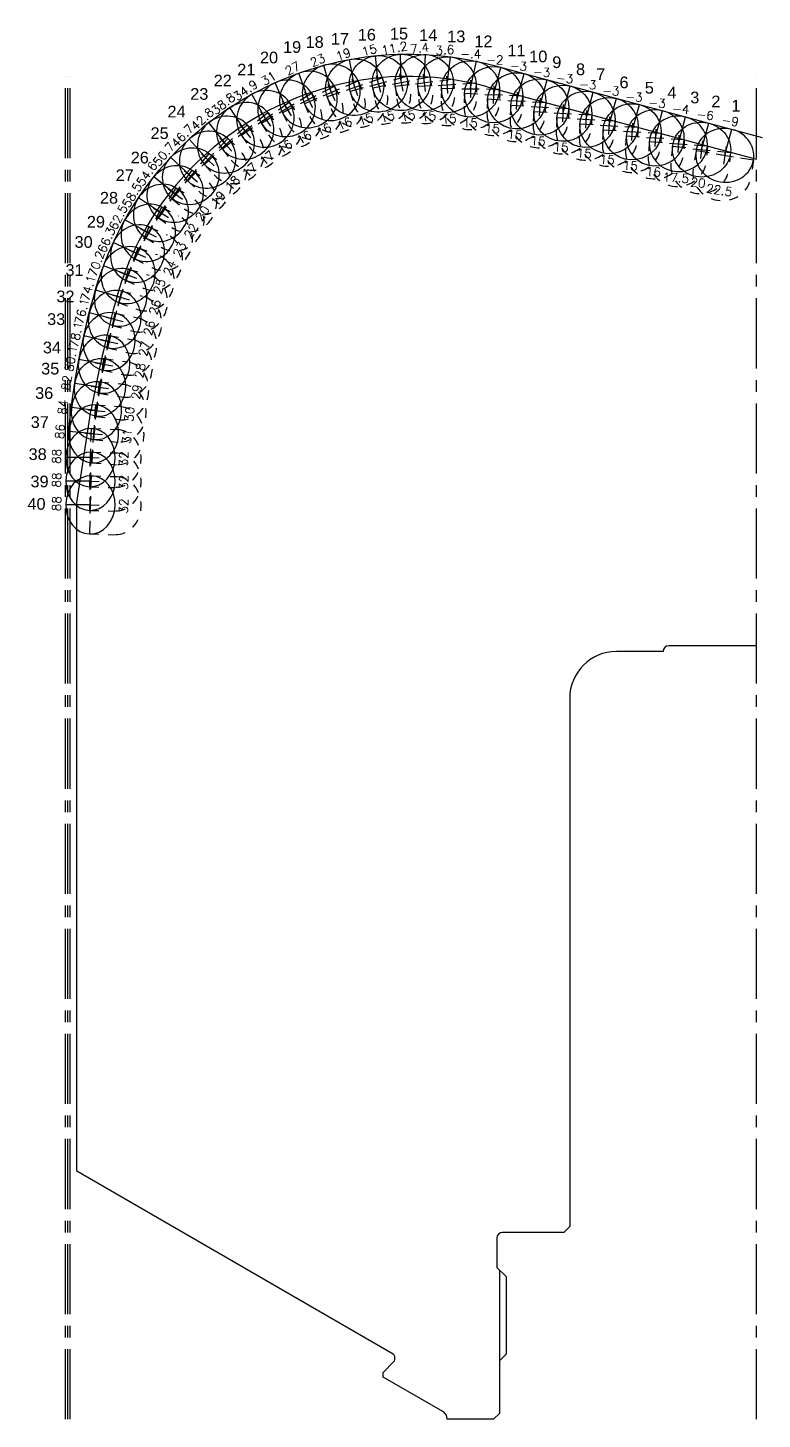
# Model space of a CAD drawing. Header units: inches. Extents: x 198.6 to 237.2, y -5.4 to 18.6.
# Drawn here: x 198.63 to 206.49, y 2.77 to 17.66 of the extents above; entities that cross this region are included whole.
import ezdxf
from ezdxf.enums import TextEntityAlignment as Align

# ---------------------------------------------------------------- set-up
doc = ezdxf.new("R2010")
doc.units = ezdxf.units.IN
doc.header["$MEASUREMENT"] = 0
doc.linetypes.add('CENTER2', pattern=[1.125, 0.75, -0.125, 0.125, -0.125])
doc.linetypes.add('HIDDEN2', pattern=[0.1875, 0.125, -0.0625])
doc.layers.get('Defpoints').update_dxf_attribs({"color": 10})
for name, color, linetype, true_color in [('Blade_1', 30, 'Continuous', 0xff7f00), ('Blade_3', 7, 'Continuous', 0x00cc00), ('Blade_5', 7, 'Continuous', 0x0066cc)]:
    doc.layers.add(name, color=color, linetype=linetype, true_color=true_color)
doc.layers.add('CLine', color=5, linetype='CENTER2')
doc.styles.add('RomanS', font='romans')
doc.styles.get("Standard").update_dxf_attribs({"font": 'arial.ttf'})

# ---------------------------------------------------------------- blocks, each defined once
blk = doc.blocks.new('CMark')
at = {"layer": 'CLine'}
for p, q in [((-0.094, 0), (0.094, 0)), ((0, 0.094), (0, -0.094))]:
    blk.add_line(p, q, dxfattribs=at)
blk = doc.blocks.new('1613@15')
for p, q in [((-0.17, 0), (-0.312, 0)), ((0.171, 0), (0.312, 0))]:
    blk.add_line(p, q)
at = {"color": 8, "linetype": 'HIDDEN2', "ltscale": 0.5}
blk.add_line((-0.312, 0), (-0.312, -0.135), dxfattribs=at)
at = {"color": 8, "linetype": 'HIDDEN2', "ltscale": 0.5, "flags": 128}
blk.add_lwpolyline([(0.312, 0), (0.312, -0.135)], dxfattribs=at)
blk.add_ellipse((0, 0), major_axis=(-0.312, 0), ratio=0.965926, start_param=-3.141592653589793, end_param=3.141592653589793)
at = {"color": 8, "linetype": 'HIDDEN2', "ltscale": 0.5}
blk.add_ellipse((0, -0.135), major_axis=(-0.312, 0), ratio=0.965926, start_param=0, end_param=3.141593, dxfattribs=at)
blk.add_blockref('CMark', (0, 0))
at = {"style": 'RomanS'}
blk.add_text('15', height=0.094, dxfattribs=at).set_placement((0, -0.364), align=Align.MIDDLE_CENTER)
blk.add_attdef('ANG', text='', height=0.094, dxfattribs=at).set_placement((0, 0.298), align=Align.BOTTOM_CENTER)
blk = doc.blocks.new('1613@16')
for p, q in [((-0.17, 0), (-0.312, 0)), ((0.171, 0), (0.312, 0))]:
    blk.add_line(p, q)
at = {"color": 8, "linetype": 'HIDDEN2', "ltscale": 0.5}
blk.add_line((-0.312, 0), (-0.312, -0.143), dxfattribs=at)
at = {"color": 8, "linetype": 'HIDDEN2', "ltscale": 0.5, "flags": 128}
blk.add_lwpolyline([(0.312, 0), (0.312, -0.143)], dxfattribs=at)
at = {"extrusion": (0, 0, -1)}
blk.add_ellipse((0, 0), major_axis=(-0.312, 0), ratio=0.961248, start_param=-3.141592653589793, end_param=3.141592653589793, dxfattribs=at)
at = {"color": 8, "linetype": 'HIDDEN2', "ltscale": 0.5}
blk.add_ellipse((0, -0.143), major_axis=(0.312, 0), ratio=0.953717, start_param=3.141593, end_param=6.283185, dxfattribs=at)
blk.add_blockref('CMark', (0, 0))
at = {"style": 'RomanS'}
blk.add_text('16', height=0.094, dxfattribs=at).set_placement((0, -0.364), align=Align.MIDDLE_CENTER)
blk.add_attdef('ANG', text='', height=0.094, dxfattribs=at).set_placement((0, 0.298), align=Align.BOTTOM_CENTER)
blk = doc.blocks.new('1613@22.5')
for p, q in [((-0.17, 0), (-0.312, 0)), ((0.171, 0), (0.312, 0))]:
    blk.add_line(p, q)
at = {"color": 8, "linetype": 'HIDDEN2', "ltscale": 0.5}
blk.add_line((-0.312, 0), (-0.312, -0.178), dxfattribs=at)
at = {"color": 8, "linetype": 'HIDDEN2', "ltscale": 0.5, "flags": 128}
blk.add_lwpolyline([(0.312, 0), (0.312, -0.178)], dxfattribs=at)
at = {"extrusion": (0, 0, -1)}
blk.add_ellipse((0, 0), major_axis=(-0.312, 0), ratio=0.92388, start_param=-3.141592653589793, end_param=3.141592653589793, dxfattribs=at)
at = {"color": 8, "linetype": 'HIDDEN2', "ltscale": 0.5}
blk.add_ellipse((0, -0.199), major_axis=(0.312, 0), ratio=0.92388, start_param=3.141593, end_param=6.283185, dxfattribs=at)
blk.add_blockref('CMark', (0, 0))
at = {"style": 'RomanS'}
blk.add_text('22.5', height=0.094, dxfattribs=at).set_placement((0, -0.377), align=Align.MIDDLE_CENTER)
blk.add_attdef('ANG', text='', height=0.094, dxfattribs=at).set_placement((0, 0.298), align=Align.BOTTOM_CENTER)
blk = doc.blocks.new('1613@20')
for p, q in [((-0.17, 0), (-0.312, 0)), ((0.171, 0), (0.312, 0))]:
    blk.add_line(p, q)
at = {"color": 8, "linetype": 'HIDDEN2', "ltscale": 0.5}
blk.add_line((-0.312, 0), (-0.312, -0.178), dxfattribs=at)
at = {"color": 8, "linetype": 'HIDDEN2', "ltscale": 0.5, "flags": 128}
blk.add_lwpolyline([(0.312, 0), (0.312, -0.178)], dxfattribs=at)
blk.add_ellipse((0, 0), major_axis=(-0.312, 0), ratio=0.939693, start_param=-3.141592653589793, end_param=3.141592653589793)
at = {"color": 8, "linetype": 'HIDDEN2', "ltscale": 0.5}
blk.add_ellipse((0, -0.178), major_axis=(-0.312, 0), ratio=0.939693, start_param=0, end_param=3.141593, dxfattribs=at)
blk.add_blockref('CMark', (0, 0))
at = {"style": 'RomanS'}
blk.add_text('20', height=0.094, dxfattribs=at).set_placement((0, -0.356), align=Align.MIDDLE_CENTER)
blk.add_attdef('ANG', text='', height=0.094, dxfattribs=at).set_placement((0, 0.298), align=Align.BOTTOM_CENTER)
blk = doc.blocks.new('1613@17.5')
for p, q in [((-0.17, 0), (-0.312, 0)), ((0.171, 0), (0.312, 0))]:
    blk.add_line(p, q)
at = {"color": 8, "linetype": 'HIDDEN2', "ltscale": 0.5}
blk.add_line((-0.312, 0), (-0.312, -0.159), dxfattribs=at)
at = {"color": 8, "linetype": 'HIDDEN2', "ltscale": 0.5, "flags": 128}
blk.add_lwpolyline([(0.312, 0), (0.312, -0.159)], dxfattribs=at)
at = {"extrusion": (0, 0, -1)}
blk.add_ellipse((0, 0), major_axis=(-0.312, 0), ratio=0.953717, start_param=-3.141592653589793, end_param=3.141592653589793, dxfattribs=at)
at = {"color": 8, "linetype": 'HIDDEN2', "ltscale": 0.5}
blk.add_ellipse((0, -0.159), major_axis=(0.312, 0), ratio=0.953717, start_param=3.141593, end_param=6.283185, dxfattribs=at)
blk.add_blockref('CMark', (0, 0))
at = {"style": 'RomanS'}
blk.add_text('17.5', height=0.094, dxfattribs=at).set_placement((0, -0.364), align=Align.MIDDLE_CENTER)
blk.add_attdef('ANG', text='', height=0.094, dxfattribs=at).set_placement((0, 0.298), align=Align.BOTTOM_CENTER)
blk = doc.blocks.new('1613@17')
for p, q in [((-0.17, 0), (-0.313, 0)), ((0.171, 0), (0.312, 0))]:
    blk.add_line(p, q)
at = {"color": 8, "linetype": 'HIDDEN2', "ltscale": 0.5}
blk.add_line((-0.313, 0), (-0.313, -0.152), dxfattribs=at)
at = {"color": 8, "linetype": 'HIDDEN2', "ltscale": 0.5, "flags": 128}
blk.add_lwpolyline([(0.312, 0), (0.312, -0.152)], dxfattribs=at)
blk.add_ellipse((0, 0), major_axis=(-0.312, 0), ratio=0.95632, start_param=3.141593, end_param=9.424778)
at = {"color": 8, "linetype": 'HIDDEN2', "ltscale": 0.5}
blk.add_ellipse((0, -0.152), major_axis=(-0.312, 0), ratio=0.95632, start_param=0, end_param=3.141593, dxfattribs=at)
blk.add_blockref('CMark', (0, 0))
at = {"style": 'RomanS'}
blk.add_text('17', height=0.094, dxfattribs=at).set_placement((0.001, -0.373), align=Align.MIDDLE_CENTER)
blk.add_attdef('ANG', text='', height=0.094, dxfattribs=at).set_placement((0, 0.298), align=Align.BOTTOM_CENTER)
blk = doc.blocks.new('1613@18')
for p, q in [((-0.17, 0), (-0.312, 0)), ((0.171, 0), (0.312, 0))]:
    blk.add_line(p, q)
at = {"color": 8, "linetype": 'HIDDEN2', "ltscale": 0.5}
blk.add_line((-0.312, 0), (-0.312, -0.159), dxfattribs=at)
at = {"color": 8, "linetype": 'HIDDEN2', "ltscale": 0.5, "flags": 128}
blk.add_lwpolyline([(0.312, 0), (0.312, -0.159)], dxfattribs=at)
at = {"extrusion": (0, 0, -1)}
blk.add_ellipse((0, 0), major_axis=(-0.312, 0), ratio=0.95104, start_param=-3.141592653589793, end_param=3.141592653589793, dxfattribs=at)
at = {"color": 8, "linetype": 'HIDDEN2', "ltscale": 0.5}
blk.add_ellipse((0, -0.161), major_axis=(0.312, 0), ratio=0.953717, start_param=3.141593, end_param=6.283185, dxfattribs=at)
blk.add_blockref('CMark', (0, 0))
at = {"style": 'RomanS'}
blk.add_text('18', height=0.094, dxfattribs=at).set_placement((0, -0.364), align=Align.MIDDLE_CENTER)
blk.add_attdef('ANG', text='', height=0.094, dxfattribs=at).set_placement((0, 0.298), align=Align.BOTTOM_CENTER)
blk = doc.blocks.new('1613@19')
for p, q in [((-0.17, 0), (-0.313, 0)), ((0.171, 0), (0.312, 0))]:
    blk.add_line(p, q)
at = {"color": 8, "linetype": 'HIDDEN2', "ltscale": 0.5}
blk.add_line((-0.313, 0), (-0.313, -0.169), dxfattribs=at)
at = {"color": 8, "linetype": 'HIDDEN2', "ltscale": 0.5, "flags": 128}
blk.add_lwpolyline([(0.312, 0), (0.312, -0.169)], dxfattribs=at)
at = {"extrusion": (0, 0, -1)}
blk.add_ellipse((0, 0), major_axis=(-0.312, 0), ratio=0.945519, start_param=3.141593, end_param=9.424778, dxfattribs=at)
at = {"color": 8, "linetype": 'HIDDEN2', "ltscale": 0.5}
blk.add_ellipse((0, -0.169), major_axis=(0.312, 0), ratio=0.945519, start_param=3.141593, end_param=6.283185, dxfattribs=at)
blk.add_blockref('CMark', (0, 0))
at = {"style": 'RomanS'}
blk.add_text('19', height=0.094, dxfattribs=at).set_placement((0, -0.379), align=Align.MIDDLE_CENTER)
blk.add_attdef('ANG', text='', height=0.094, dxfattribs=at).set_placement((0, 0.298), align=Align.BOTTOM_CENTER)
blk = doc.blocks.new('1613@22')
for p, q in [((-0.17, 0), (-0.313, 0)), ((0.171, 0), (0.312, 0))]:
    blk.add_line(p, q)
at = {"color": 8, "linetype": 'HIDDEN2', "ltscale": 0.5}
blk.add_line((-0.313, 0), (-0.313, -0.195), dxfattribs=at)
at = {"color": 8, "linetype": 'HIDDEN2', "ltscale": 0.5, "flags": 128}
blk.add_lwpolyline([(0.312, 0), (0.312, -0.195)], dxfattribs=at)
blk.add_ellipse((0, 0), major_axis=(-0.312, 0), ratio=0.927168, start_param=3.141593, end_param=9.424778)
at = {"color": 8, "linetype": 'HIDDEN2', "ltscale": 0.5}
blk.add_ellipse((0, -0.195), major_axis=(-0.312, 0), ratio=0.927168, start_param=0, end_param=3.141593, dxfattribs=at)
blk.add_blockref('CMark', (0, 0))
at = {"style": 'RomanS'}
blk.add_text('22', height=0.094, dxfattribs=at).set_placement((0.003, -0.376), align=Align.MIDDLE_CENTER)
blk.add_attdef('ANG', text='', height=0.094, dxfattribs=at).set_placement((0, 0.287), align=Align.BOTTOM_CENTER)
blk = doc.blocks.new('1613@23')
for p, q in [((-0.17, 0), (-0.313, 0)), ((0.171, 0), (0.312, 0))]:
    blk.add_line(p, q)
at = {"color": 8, "linetype": 'HIDDEN2', "ltscale": 0.5}
blk.add_line((-0.313, 0), (-0.313, -0.203), dxfattribs=at)
at = {"color": 8, "linetype": 'HIDDEN2', "ltscale": 0.5, "flags": 128}
blk.add_lwpolyline([(0.312, 0), (0.312, -0.203)], dxfattribs=at)
blk.add_ellipse((0, 0), major_axis=(-0.312, 0), ratio=0.920512, start_param=3.141593, end_param=9.424778)
at = {"color": 8, "linetype": 'HIDDEN2', "ltscale": 0.5}
blk.add_ellipse((0, -0.203), major_axis=(-0.312, 0), ratio=0.920512, start_param=0, end_param=3.141593, dxfattribs=at)
blk.add_blockref('CMark', (0, 0))
at = {"style": 'RomanS'}
blk.add_text('23', height=0.094, dxfattribs=at).set_placement((-0.001, -0.379), align=Align.MIDDLE_CENTER)
blk.add_attdef('ANG', text='', height=0.094, dxfattribs=at).set_placement((0, 0.287), align=Align.BOTTOM_CENTER)
blk = doc.blocks.new('1613@24')
for p, q in [((-0.17, 0), (-0.313, 0)), ((0.171, 0), (0.312, 0))]:
    blk.add_line(p, q)
at = {"color": 8, "linetype": 'HIDDEN2', "ltscale": 0.5}
blk.add_line((-0.313, 0), (-0.313, -0.212), dxfattribs=at)
at = {"color": 8, "linetype": 'HIDDEN2', "ltscale": 0.5, "flags": 128}
blk.add_lwpolyline([(0.312, 0), (0.312, -0.212)], dxfattribs=at)
blk.add_ellipse((0, 0), major_axis=(-0.312, 0), ratio=0.913536, start_param=3.141593, end_param=9.424778)
at = {"color": 8, "linetype": 'HIDDEN2', "ltscale": 0.5}
blk.add_ellipse((0, -0.212), major_axis=(-0.312, 0), ratio=0.910656, start_param=0, end_param=3.141593, dxfattribs=at)
blk.add_blockref('CMark', (0, 0))
at = {"style": 'RomanS'}
blk.add_text('24', height=0.094, dxfattribs=at).set_placement((0, -0.376), align=Align.MIDDLE_CENTER)
blk.add_attdef('ANG', text='', height=0.094, dxfattribs=at).set_placement((0, 0.287), align=Align.BOTTOM_CENTER)
blk = doc.blocks.new('1613@25')
for p, q in [((-0.17, 0), (-0.312, 0)), ((0.171, 0), (0.312, 0))]:
    blk.add_line(p, q)
at = {"color": 8, "linetype": 'HIDDEN2', "ltscale": 0.5}
blk.add_line((-0.312, 0), (-0.312, -0.22), dxfattribs=at)
at = {"color": 8, "linetype": 'HIDDEN2', "ltscale": 0.5, "flags": 128}
blk.add_lwpolyline([(0.312, 0), (0.312, -0.22)], dxfattribs=at)
blk.add_ellipse((0, 0), major_axis=(-0.312, 0), ratio=0.906308, start_param=-3.141592653589793, end_param=3.141592653589793)
at = {"color": 8, "linetype": 'HIDDEN2', "ltscale": 0.5}
blk.add_ellipse((0, -0.22), major_axis=(-0.312, 0), ratio=0.906308, start_param=0, end_param=3.141593, dxfattribs=at)
blk.add_blockref('CMark', (0, 0))
at = {"style": 'RomanS'}
blk.add_text('25', height=0.094, dxfattribs=at).set_placement((0, -0.356), align=Align.MIDDLE_CENTER)
blk.add_attdef('ANG', text='', height=0.094, dxfattribs=at).set_placement((0, 0.287), align=Align.BOTTOM_CENTER)
blk = doc.blocks.new('1613@26')
for p, q in [((-0.17, 0), (-0.313, 0)), ((0.171, 0), (0.312, 0))]:
    blk.add_line(p, q)
at = {"color": 8, "linetype": 'HIDDEN2', "ltscale": 0.5}
blk.add_line((-0.313, 0), (-0.313, -0.228), dxfattribs=at)
at = {"color": 8, "linetype": 'HIDDEN2', "ltscale": 0.5, "flags": 128}
blk.add_lwpolyline([(0.312, 0), (0.312, -0.228)], dxfattribs=at)
blk.add_ellipse((0, 0), major_axis=(-0.312, 0), ratio=0.898784, start_param=3.141593, end_param=9.424778)
at = {"color": 8, "linetype": 'HIDDEN2', "ltscale": 0.5}
blk.add_ellipse((0, -0.228), major_axis=(-0.312, 0), ratio=0.898784, start_param=0, end_param=3.141593, dxfattribs=at)
blk.add_blockref('CMark', (0, 0))
at = {"style": 'RomanS'}
blk.add_text('26', height=0.094, dxfattribs=at).set_placement((0, -0.381), align=Align.MIDDLE_CENTER)
blk.add_attdef('ANG', text='', height=0.094, dxfattribs=at).set_placement((0, 0.287), align=Align.BOTTOM_CENTER)
blk = doc.blocks.new('1613@27')
for p, q in [((-0.17, 0), (-0.313, 0)), ((0.171, 0), (0.312, 0))]:
    blk.add_line(p, q)
at = {"color": 8, "linetype": 'HIDDEN2', "ltscale": 0.5}
blk.add_line((-0.313, 0), (-0.313, -0.236), dxfattribs=at)
at = {"color": 8, "linetype": 'HIDDEN2', "ltscale": 0.5, "flags": 128}
blk.add_lwpolyline([(0.312, 0), (0.312, -0.236)], dxfattribs=at)
blk.add_ellipse((0, 0), major_axis=(-0.312, 0), ratio=0.891008, start_param=3.141593, end_param=9.424778)
at = {"color": 8, "linetype": 'HIDDEN2', "ltscale": 0.5}
blk.add_ellipse((0, -0.236), major_axis=(-0.312, 0), ratio=0.891008, start_param=0, end_param=3.141593, dxfattribs=at)
blk.add_blockref('CMark', (0, 0))
at = {"style": 'RomanS'}
blk.add_text('27', height=0.094, dxfattribs=at).set_placement((0.003, -0.384), align=Align.MIDDLE_CENTER)
blk.add_attdef('ANG', text='', height=0.094, dxfattribs=at).set_placement((0, 0.287), align=Align.BOTTOM_CENTER)
blk = doc.blocks.new('1613@28')
for p, q in [((-0.17, 0), (-0.313, 0)), ((0.171, 0), (0.312, 0))]:
    blk.add_line(p, q)
at = {"color": 8, "linetype": 'HIDDEN2', "ltscale": 0.5}
blk.add_line((-0.313, 0), (-0.313, -0.244), dxfattribs=at)
at = {"color": 8, "linetype": 'HIDDEN2', "ltscale": 0.5, "flags": 128}
blk.add_lwpolyline([(0.312, 0), (0.312, -0.244)], dxfattribs=at)
blk.add_ellipse((0, 0), major_axis=(-0.312, 0), ratio=0.882944, start_param=3.141593, end_param=9.424778)
at = {"color": 8, "linetype": 'HIDDEN2', "ltscale": 0.5}
blk.add_ellipse((0, -0.244), major_axis=(-0.312, 0), ratio=0.882944, start_param=0, end_param=3.141593, dxfattribs=at)
blk.add_blockref('CMark', (0, 0))
at = {"style": 'RomanS'}
blk.add_text('28', height=0.094, dxfattribs=at).set_placement((0, -0.389), align=Align.MIDDLE_CENTER)
blk.add_attdef('ANG', text='', height=0.094, dxfattribs=at).set_placement((0, 0.287), align=Align.BOTTOM_CENTER)
blk = doc.blocks.new('1613@29')
for p, q in [((-0.17, 0), (-0.313, 0)), ((0.171, 0), (0.312, 0))]:
    blk.add_line(p, q)
at = {"color": 8, "linetype": 'HIDDEN2', "ltscale": 0.5}
blk.add_line((-0.313, 0), (-0.313, -0.252), dxfattribs=at)
at = {"color": 8, "linetype": 'HIDDEN2', "ltscale": 0.5, "flags": 128}
blk.add_lwpolyline([(0.312, 0), (0.312, -0.252)], dxfattribs=at)
blk.add_ellipse((0, 0), major_axis=(-0.312, 0), ratio=0.874624, start_param=3.141593, end_param=9.424778)
at = {"color": 8, "linetype": 'HIDDEN2', "ltscale": 0.5}
blk.add_ellipse((0, -0.252), major_axis=(-0.312, 0), ratio=0.874624, start_param=0, end_param=3.141593, dxfattribs=at)
blk.add_blockref('CMark', (0, 0))
at = {"style": 'RomanS'}
blk.add_text('29', height=0.094, dxfattribs=at).set_placement((0.006, -0.395), align=Align.MIDDLE_CENTER)
blk.add_attdef('ANG', text='', height=0.094, dxfattribs=at).set_placement((0, 0.287), align=Align.BOTTOM_CENTER)
blk = doc.blocks.new('1613@30')
for p, q in [((-0.17, 0), (-0.312, 0)), ((0.171, 0), (0.312, 0))]:
    blk.add_line(p, q)
at = {"color": 8, "linetype": 'HIDDEN2', "ltscale": 0.5}
blk.add_line((-0.312, 0), (-0.312, -0.26), dxfattribs=at)
at = {"color": 8, "linetype": 'HIDDEN2', "ltscale": 0.5, "flags": 128}
blk.add_lwpolyline([(0.312, 0), (0.312, -0.26)], dxfattribs=at)
at = {"extrusion": (0, 0, -1)}
blk.add_ellipse((0, 0), major_axis=(-0.312, 0), ratio=0.866025, start_param=-3.141592653589793, end_param=3.141592653589793, dxfattribs=at)
at = {"color": 8, "linetype": 'HIDDEN2', "ltscale": 0.5, "extrusion": (0, 0, -1)}
blk.add_ellipse((0, -0.26), major_axis=(-0.312, 0), ratio=0.866025, start_param=3.068877, end_param=6.355901, dxfattribs=at)
blk.add_blockref('CMark', (0, 0))
at = {"style": 'RomanS'}
blk.add_text('30', height=0.094, dxfattribs=at).set_placement((0, -0.356), align=Align.MIDDLE_CENTER)
blk.add_attdef('ANG', text='', height=0.094, dxfattribs=at).set_placement((0, 0.287), align=Align.BOTTOM_CENTER)
blk = doc.blocks.new('1613@31')
for p, q in [((-0.17, 0), (-0.312, 0)), ((0.171, 0), (0.312, 0))]:
    blk.add_line(p, q)
at = {"color": 8, "linetype": 'HIDDEN2', "ltscale": 0.5}
blk.add_line((-0.312, 0), (-0.312, -0.268), dxfattribs=at)
at = {"color": 8, "linetype": 'HIDDEN2', "ltscale": 0.5, "flags": 128}
blk.add_lwpolyline([(0.312, 0), (0.312, -0.268)], dxfattribs=at)
at = {"extrusion": (0, 0, -1)}
blk.add_ellipse((0, 0), major_axis=(-0.312, 0), ratio=0.85728, start_param=3.141593, end_param=9.424778, dxfattribs=at)
at = {"color": 8, "linetype": 'HIDDEN2', "ltscale": 0.5, "extrusion": (0, 0, -1)}
blk.add_ellipse((0, -0.268), major_axis=(-0.312, 0), ratio=0.85728, start_param=3.141593, end_param=6.283185, dxfattribs=at)
blk.add_blockref('CMark', (0, 0))
at = {"style": 'RomanS'}
blk.add_text('31', height=0.094, dxfattribs=at).set_placement((0, -0.356), align=Align.MIDDLE_CENTER)
blk.add_attdef('ANG', text='', height=0.094, dxfattribs=at).set_placement((0, 0.287), align=Align.BOTTOM_CENTER)
blk = doc.blocks.new('1613@32')
for p, q in [((-0.17, 0), (-0.312, 0)), ((0.171, 0), (0.312, 0))]:
    blk.add_line(p, q)
at = {"color": 8, "linetype": 'HIDDEN2', "ltscale": 0.5}
blk.add_line((-0.312, 0), (-0.312, -0.276), dxfattribs=at)
at = {"color": 8, "linetype": 'HIDDEN2', "ltscale": 0.5, "flags": 128}
blk.add_lwpolyline([(0.312, 0), (0.312, -0.276)], dxfattribs=at)
at = {"extrusion": (0, 0, -1)}
blk.add_ellipse((0, 0), major_axis=(-0.312, 0), ratio=0.848, start_param=3.141593, end_param=9.424778, dxfattribs=at)
at = {"color": 8, "linetype": 'HIDDEN2', "ltscale": 0.5, "extrusion": (0, 0, -1)}
blk.add_ellipse((0, -0.276), major_axis=(-0.312, 0), ratio=0.848, start_param=3.141593, end_param=6.283185, dxfattribs=at)
blk.add_blockref('CMark', (0, 0))
at = {"style": 'RomanS'}
blk.add_text('32', height=0.094, dxfattribs=at).set_placement((0, -0.356), align=Align.MIDDLE_CENTER)
blk.add_attdef('ANG', text='', height=0.094, dxfattribs=at).set_placement((0, 0.287), align=Align.BOTTOM_CENTER)

msp = doc.modelspace()

# ---------------------------------------------------------------- linework, layer by layer
for p, q in [((202.12739, 17.03592), (202.07421, 17.32495)), ((202.38205, 17.07246), (202.35231, 17.36462)), ((202.62765, 17.08795), (202.62048, 17.38152)), ((202.87371, 17.08448), (202.88908, 17.37773)), ((203.11877, 17.06207), (203.15674, 17.35327)), ((203.37121, 17.0192), (203.43228, 17.30606)), ((201.63088, 16.90259), (201.53207, 17.17928)), ((201.87643, 16.97935), (201.8002, 17.26304)), ((203.61953, 16.95676), (203.69553, 17.24041)), ((203.86683, 16.8905), (203.94283, 17.17414)), ((201.39598, 16.80796), (201.27553, 17.07603)), ((203.5468, 17.03241), (206.43257, 16.25917)), ((204.11413, 16.82423), (204.19013, 17.10788)), ((204.36142, 16.75797), (204.43743, 17.04162)), ((201.16932, 16.69501), (201.02797, 16.95278)), ((204.60872, 16.69171), (204.68472, 16.97535)), ((204.85602, 16.62544), (204.93202, 16.90909)), ((205.10332, 16.55918), (205.17932, 16.84283)), ((200.95233, 16.56445), (200.79095, 16.81032)), ((205.35062, 16.49292), (205.42662, 16.77656)), ((205.59791, 16.42665), (205.67392, 16.7103)), ((200.74404, 16.42013), (200.56596, 16.64954)), ((205.84521, 16.36039), (205.92121, 16.64404)), ((206.09521, 16.3042), (206.16851, 16.57777)), ((200.54886, 16.25821), (200.3544, 16.47145)), ((200.36696, 16.08129), (200.15761, 16.27716)), ((200.19952, 15.89042), (199.97683, 16.0679)), ((200.04764, 15.68677), (199.81318, 15.84497)), ((199.91224, 15.47162), (199.66771, 15.6098)), ((199.79562, 15.24934), (199.54285, 15.36714)), ((199.69435, 15.01935), (199.43733, 15.11547)), ((199.61484, 14.78079), (199.35181, 14.85633)), ((199.54708, 14.54524), (199.28574, 14.61271)), ((199.48675, 14.30682), (199.22609, 14.36521)), ((199.43313, 14.06408), (199.17396, 14.11332)), ((199.38657, 13.81614), (199.12951, 13.85621)), ((199.35094, 13.56638), (199.0936, 13.59782)), ((199.15132, 12.58066), (199.30757, 13.58066)), ((199.34185, 13.31608), (199.06644, 13.3406)), ((199.29679, 13.06298), (199.03257, 13.06298)), ((199.29643, 12.80987), (199.03257, 12.80987)), ((199.29607, 12.55677), (199.03257, 12.55677)), ((199.15132, 5.42225), (199.15132, 12.58066)), ((206.43257, 11.04916), (205.49507, 11.04916)), ((205.43257, 10.98666), (204.93257, 10.98666)), ((204.43257, 10.48666), (204.43257, 4.83066)), ((202.54195, 3.46468), (199.15132, 5.42225)), ((204.37007, 4.76816), (203.71382, 4.76816)), ((204.43257, 4.83066), (204.37007, 4.76816)), ((203.65132, 4.70566), (203.65132, 4.39316)), ((203.65132, 4.39316), (203.75022, 4.29426)), ((203.68257, 3.39566), (203.68257, 4.36191)), ((203.75022, 4.29426), (203.75022, 3.46331)), ((202.55757, 3.4061), (202.55757, 3.43761)), ((203.75022, 3.46331), (203.68007, 3.39316)), ((202.43257, 3.26816), (202.54842, 3.384)), ((203.68007, 3.39316), (203.68007, 2.83066)), ((202.43257, 3.21921), (202.43257, 3.26816)), ((203.0732, 2.84935), (202.43257, 3.21921)), ((203.68007, 2.83066), (203.61757, 2.76816)), ((203.61757, 2.76816), (203.12007, 2.76816))]:
    msp.add_line(p, q)
for centre, radius, start, end in [((202.70564, 13.89316), 3.25, 75, 165.341329), ((215.2825, 10.60337), 16.25, 165.341329, 169.442782), ((205.49507, 10.98666), 0.0625, 90, 180), ((204.93257, 10.48666), 0.5, 90, 180), ((203.71382, 4.70566), 0.0625, 90, 180), ((202.52632, 3.43761), 0.03125, 0, 60), ((202.52632, 3.4061), 0.03125, 315, 0), ((203.02632, 2.76816), 0.09375, 0, 60)]:
    msp.add_arc(centre, radius, start, end)
at = {"layer": 'CLine'}
for p, q in [((199.03257, 2.76816), (199.03257, 17.14316)), ((199.05757, 2.76816), (199.05757, 17.14316)), ((199.08007, 2.76816), (199.08007, 17.14316)), ((206.43257, 2.76816), (206.43257, 17.14316))]:
    msp.add_line(p, q, dxfattribs=at)
at = {"layer": 'Defpoints'}
msp.add_lwpolyline([(199.05757, 13.23253, -0.04981731), (199.32982, 14.77618, -0.4159595), (203.60877, 17.26366), (206.49453, 16.49042)], format="xyb", dxfattribs=at)

# ---------------------------------------------------------------- block references
at = {"layer": 'Blade_1'}
for name, p, rotation, values in [('1613@15', (202.3829, 17.06406), 15, {'ANG': '15'}), ('1613@15', (203.11767, 17.05359), 3.600000000000001, {'ANG': '3.6'}), ('1613@16', (201.63316, 16.89622), 27, {'ANG': '27'}), ('1613@15', (203.86459, 16.88215), 357, {'ANG': '-3'}), ('1613@17', (200.955, 16.56038), 38.8, {'ANG': '38.8'}), ('1613@15', (204.60649, 16.68336), 357, {'ANG': '-3'}), ('1613@16', (205.34874, 16.48593), 357, {'ANG': '-3'}), ('1613@22.5', (206.09373, 16.29868), 351, {'ANG': '-9'}), ('1613@19', (200.37343, 16.07524), 50.7, {'ANG': '50.7'}), ('1613@23', (199.91817, 15.46827), 62.50000000000001, {'ANG': '62.5'}), ('1613@26', (199.62177, 14.7788), 74.1, {'ANG': '74.1'}), ('1613@28', (199.44504, 14.06182), 80.1, {'ANG': '80.1'}), ('1613@31', (199.3333, 13.31685), 86.00000000000001, {'ANG': '86'}), ('1613@32', (199.29764, 12.55677), 87.99999999999999, {'ANG': '88'})]:
    msp.add_blockref(name, p, dxfattribs=dict(at, rotation=rotation)).add_auto_attribs(values)
at = {"layer": 'Blade_3'}
for name, p, rotation, values in [('1613@15', (202.62785, 17.07946), 11.2, {'ANG': '11.2'}), ('1613@15', (203.36934, 17.01042), 359.6, {'ANG': '-.4'}), ('1613@16', (201.87821, 16.97272), 23, {'ANG': '23'}), ('1613@15', (204.11189, 16.81589), 357, {'ANG': '-3'}), ('1613@16', (201.17246, 16.68928), 34.89999999999999, {'ANG': '34.9'}), ('1613@15', (204.85378, 16.6171), 357, {'ANG': '-3'}), ('1613@17.5', (205.59665, 16.42194), 356, {'ANG': '-4'}), ('1613@18', (200.55472, 16.25179), 46.7, {'ANG': '46.7'}), ('1613@22', (200.05339, 15.68288), 58.5, {'ANG': '58.5'}), ('1613@25', (199.70261, 15.01626), 70.2, {'ANG': '70.2'}), ('1613@27', (199.4978, 14.30434), 78.10000000000001, {'ANG': '78.1'}), ('1613@30', (199.36224, 13.565), 84, {'ANG': '84'}), ('1613@32', (199.29764, 12.80987), 87.99999999999999, {'ANG': '88'})]:
    msp.add_blockref(name, p, dxfattribs=dict(at, rotation=rotation)).add_auto_attribs(values)
at = {"layer": 'Blade_5'}
for name, p, rotation, values in [('1613@15', (202.12887, 17.02786), 19, {'ANG': '19'}), ('1613@15', (202.87326, 17.07596), 7.400000000000001, {'ANG': '7.4'}), ('1613@15', (203.61727, 16.94835), 358, {'ANG': '-2'}), ('1613@16', (201.39871, 16.80188), 30.99999999999999, {'ANG': '31'}), ('1613@15', (204.35919, 16.74963), 357, {'ANG': '-3'}), ('1613@17', (200.74927, 16.41339), 42.8, {'ANG': '42.8'}), ('1613@15', (205.10108, 16.55084), 357, {'ANG': '-3'}), ('1613@20', (205.8451, 16.35998), 354.0000000000001, {'ANG': '-6'}), ('1613@20', (200.20652, 15.88485), 54.6, {'ANG': '54.6'}), ('1613@24', (199.80162, 15.24655), 66.3, {'ANG': '66.3'}), ('1613@26', (199.5577, 14.5425), 76.1, {'ANG': '76.1'}), ('1613@29', (199.39958, 13.81411), 82, {'ANG': '82'}), ('1613@32', (199.29764, 13.06298), 87.99999999999999, {'ANG': '88'})]:
    msp.add_blockref(name, p, dxfattribs=dict(at, rotation=rotation)).add_auto_attribs(values)

# ---------------------------------------------------------------- texts
at = {"layer": 'Blade_1'}
for s, p in [('16', (202.16205, 17.52761)), ('13', (203.12048, 17.50939)), ('19', (201.36102, 17.39594)), ('10', (203.99852, 17.29487)), ('22', (200.61831, 17.03693)), ('7', (204.71626, 17.10486)), ('4', (205.47915, 16.90773)), ('1', (206.16362, 16.7676)), ('25', (199.94201, 16.47372)), ('28', (199.39978, 15.78173)), ('31', (199.03077, 15.00847)), ('34', (198.78856, 14.1785)), ('37', (198.65827, 13.38071)), ('40', (198.62312, 12.50438))]:
    msp.add_text(s, height=0.125, dxfattribs=at).set_placement(p)
at = {"layer": 'Blade_3'}
for s, p in [('15', (202.50652, 17.53877)), ('12', (203.41048, 17.45642)), ('18', (201.60316, 17.44955)), ('21', (200.87077, 17.15425)), ('9', (204.24569, 17.23312)), ('6', (204.9658, 17.01699)), ('3', (205.72394, 16.85548)), ('24', (200.1232, 16.70441)), ('27', (199.56792, 16.02314)), ('30', (199.12767, 15.30863)), ('33', (198.83377, 14.48279)), ('36', (198.70555, 13.69121)), ('39', (198.65591, 12.74461))]:
    msp.add_text(s, height=0.125, dxfattribs=at).set_placement(p)
at = {"layer": 'Blade_5'}
for s, p in [('17', (201.87419, 17.48295)), ('14', (202.82037, 17.52431)), ('11', (203.76561, 17.359)), ('20', (201.11412, 17.28361)), ('8', (204.49999, 17.15711)), ('23', (200.36726, 16.89357)), ('5', (205.23674, 16.95998)), ('2', (205.94972, 16.81273)), ('26', (199.72909, 16.21229)), ('29', (199.25961, 15.52491)), ('32', (198.93338, 14.7255)), ('35', (198.77, 13.95252)), ('38', (198.63558, 13.03692))]:
    msp.add_text(s, height=0.125, dxfattribs=at).set_placement(p)

doc.saveas('drawing.dxf')
